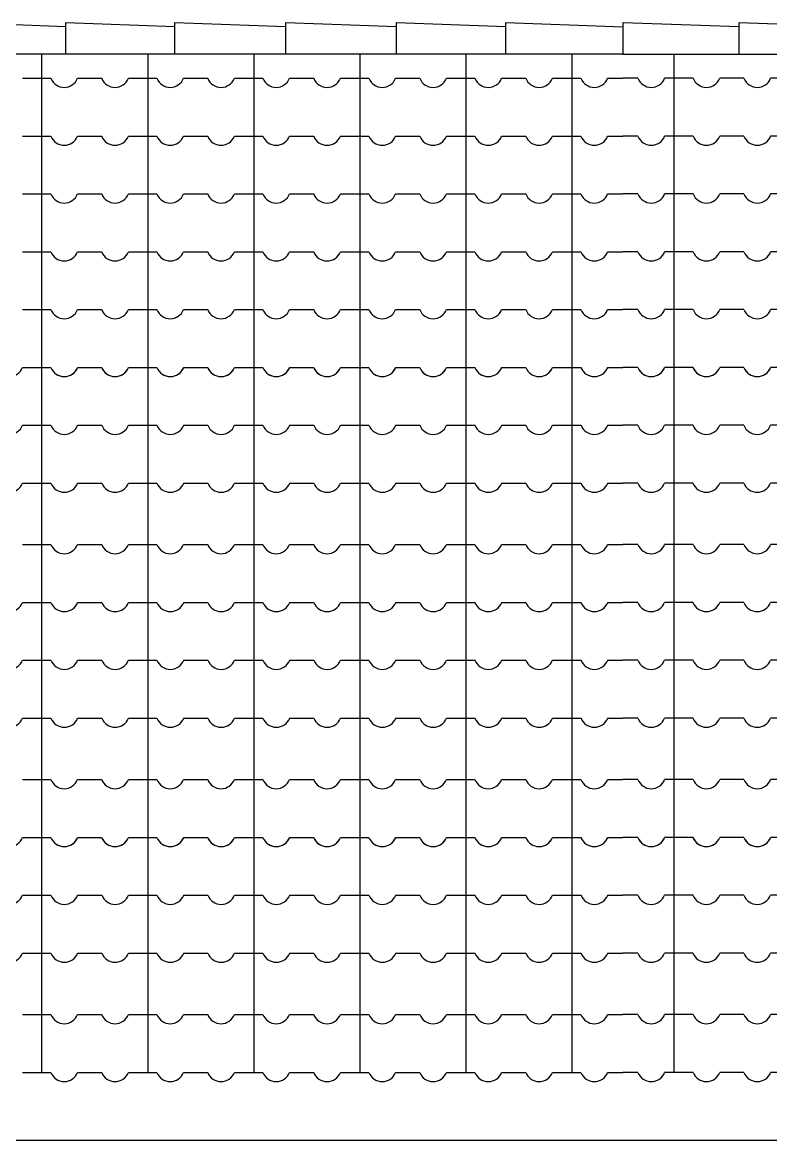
# Model space of a CAD drawing. Extents: x -29 to 75, y 16 to 65.
# Drawn here: x 36.646 to 38.199, y 19.156 to 21.477 of the extents above; entities that cross this region are included whole.
import ezdxf

# ---------------------------------------------------------------- set-up
doc = ezdxf.new("R2010")
doc.units = 0
doc.header["$MEASUREMENT"] = 0
for name, color, linetype in [('CORTE', 244, 'CONTINUOUS'), ('VISTAL', 30, 'CONTINUOUS'), ('VISTAP', 244, 'CONTINUOUS')]:
    doc.layers.add(name, color=color, linetype=linetype)

msp = doc.modelspace()

# ---------------------------------------------------------------- linework, layer by layer
at = {"layer": 'CORTE', "color": 1, "linetype": 'Continuous'}
for p, q in [((36.686, 21.4107), (36.686, 20.7608)), ((36.906, 21.4107), (36.906, 20.7608)), ((37.126, 21.4107), (37.126, 20.7608)), ((37.346, 21.4107), (37.346, 20.7608)), ((37.566, 21.4107), (37.566, 20.7608)), ((37.786, 21.4107), (37.786, 20.7608)), ((37.9979, 21.4107), (37.9979, 20.7608)), ((36.646, 21.3608), (36.6858, 21.3608)), ((36.6858, 21.3608), (36.7051, 21.3608)), ((36.7604, 21.3608), (36.8106, 21.3608)), ((36.866, 21.3608), (36.9058, 21.3608)), ((36.866, 21.3608), (36.9058, 21.3608)), ((36.9058, 21.3608), (36.9251, 21.3608)), ((36.9058, 21.3608), (36.9251, 21.3608)), ((36.9804, 21.3608), (37.0306, 21.3608)), ((37.086, 21.3608), (37.1258, 21.3608)), ((37.1258, 21.3608), (37.1451, 21.3608)), ((37.2004, 21.3608), (37.2506, 21.3608)), ((37.306, 21.3608), (37.3458, 21.3608)), ((37.3458, 21.3608), (37.3651, 21.3608)), ((37.4204, 21.3608), (37.4706, 21.3608)), ((37.526, 21.3608), (37.5658, 21.3608)), ((37.5658, 21.3608), (37.5851, 21.3608)), ((37.6404, 21.3608), (37.6906, 21.3608)), ((37.746, 21.3608), (37.7858, 21.3608)), ((37.7858, 21.3608), (37.8051, 21.3608)), ((37.8604, 21.3608), (37.8919, 21.3608)), ((37.9234, 21.3608), (37.8919, 21.3608)), ((37.9981, 21.3608), (37.9788, 21.3608)), ((38.0379, 21.3608), (37.9981, 21.3608)), ((38.1434, 21.3608), (38.0933, 21.3608)), ((38.2181, 21.3608), (38.1988, 21.3608)), ((36.646, 21.2408), (36.6858, 21.2408)), ((36.6858, 21.2408), (36.7051, 21.2408)), ((36.7604, 21.2408), (36.8106, 21.2408)), ((36.866, 21.2408), (36.9058, 21.2408)), ((36.866, 21.2408), (36.9058, 21.2408)), ((36.9058, 21.2408), (36.9251, 21.2408)), ((36.9058, 21.2408), (36.9251, 21.2408)), ((36.9804, 21.2408), (37.0306, 21.2408)), ((37.086, 21.2408), (37.1258, 21.2408)), ((37.1258, 21.2408), (37.1451, 21.2408)), ((37.2004, 21.2408), (37.2506, 21.2408)), ((37.306, 21.2408), (37.3458, 21.2408)), ((37.3458, 21.2408), (37.3651, 21.2408)), ((37.4204, 21.2408), (37.4706, 21.2408)), ((37.526, 21.2408), (37.5658, 21.2408)), ((37.5658, 21.2408), (37.5851, 21.2408)), ((37.6404, 21.2408), (37.6906, 21.2408)), ((37.746, 21.2408), (37.7858, 21.2408)), ((37.7858, 21.2408), (37.8051, 21.2408)), ((37.8604, 21.2408), (37.8919, 21.2408)), ((37.9234, 21.2408), (37.8919, 21.2408)), ((37.9981, 21.2408), (37.9788, 21.2408)), ((38.0379, 21.2408), (37.9981, 21.2408)), ((38.1434, 21.2408), (38.0933, 21.2408)), ((38.2181, 21.2408), (38.1988, 21.2408)), ((36.646, 21.1208), (36.6858, 21.1208)), ((36.6858, 21.1208), (36.7051, 21.1208)), ((36.7604, 21.1208), (36.8106, 21.1208)), ((36.866, 21.1208), (36.9058, 21.1208)), ((36.866, 21.1208), (36.9058, 21.1208)), ((36.9058, 21.1208), (36.9251, 21.1208)), ((36.9058, 21.1208), (36.9251, 21.1208)), ((36.9804, 21.1208), (37.0306, 21.1208)), ((37.086, 21.1208), (37.1258, 21.1208)), ((37.1258, 21.1208), (37.1451, 21.1208)), ((37.2004, 21.1208), (37.2506, 21.1208)), ((37.306, 21.1208), (37.3458, 21.1208)), ((37.3458, 21.1208), (37.3651, 21.1208)), ((37.4204, 21.1208), (37.4706, 21.1208)), ((37.526, 21.1208), (37.5658, 21.1208)), ((37.5658, 21.1208), (37.5851, 21.1208)), ((37.6404, 21.1208), (37.6906, 21.1208)), ((37.746, 21.1208), (37.7858, 21.1208)), ((37.7858, 21.1208), (37.8051, 21.1208)), ((37.8604, 21.1208), (37.8919, 21.1208)), ((37.9234, 21.1208), (37.8919, 21.1208)), ((37.9981, 21.1208), (37.9788, 21.1208)), ((38.0379, 21.1208), (37.9981, 21.1208)), ((38.1434, 21.1208), (38.0933, 21.1208)), ((38.2181, 21.1208), (38.1988, 21.1208)), ((36.646, 21.0008), (36.6858, 21.0008)), ((36.6858, 21.0008), (36.7051, 21.0008)), ((36.7604, 21.0008), (36.8106, 21.0008)), ((36.866, 21.0008), (36.9058, 21.0008)), ((36.866, 21.0008), (36.9058, 21.0008)), ((36.9058, 21.0008), (36.9251, 21.0008)), ((36.9058, 21.0008), (36.9251, 21.0008)), ((36.9804, 21.0008), (37.0306, 21.0008)), ((37.086, 21.0008), (37.1258, 21.0008)), ((37.1258, 21.0008), (37.1451, 21.0008)), ((37.2004, 21.0008), (37.2506, 21.0008)), ((37.306, 21.0008), (37.3458, 21.0008)), ((37.3458, 21.0008), (37.3651, 21.0008)), ((37.4204, 21.0008), (37.4706, 21.0008)), ((37.526, 21.0008), (37.5658, 21.0008)), ((37.5658, 21.0008), (37.5851, 21.0008)), ((37.6404, 21.0008), (37.6906, 21.0008)), ((37.746, 21.0008), (37.7858, 21.0008)), ((37.7858, 21.0008), (37.8051, 21.0008)), ((37.8604, 21.0008), (37.8919, 21.0008)), ((37.9234, 21.0008), (37.8919, 21.0008)), ((37.9981, 21.0008), (37.9788, 21.0008)), ((38.0379, 21.0008), (37.9981, 21.0008)), ((38.1434, 21.0008), (38.0933, 21.0008)), ((38.2181, 21.0008), (38.1988, 21.0008)), ((36.646, 20.8808), (36.6858, 20.8808)), ((36.6858, 20.8808), (36.7051, 20.8808)), ((36.7604, 20.8808), (36.8106, 20.8808)), ((36.866, 20.8808), (36.9058, 20.8808)), ((36.866, 20.8808), (36.9058, 20.8808)), ((36.9058, 20.8808), (36.9251, 20.8808)), ((36.9058, 20.8808), (36.9251, 20.8808)), ((36.9804, 20.8808), (37.0306, 20.8808)), ((37.086, 20.8808), (37.1258, 20.8808)), ((37.1258, 20.8808), (37.1451, 20.8808)), ((37.2004, 20.8808), (37.2506, 20.8808)), ((37.306, 20.8808), (37.3458, 20.8808)), ((37.3458, 20.8808), (37.3651, 20.8808)), ((37.4204, 20.8808), (37.4706, 20.8808)), ((37.526, 20.8808), (37.5658, 20.8808)), ((37.5658, 20.8808), (37.5851, 20.8808)), ((37.6404, 20.8808), (37.6906, 20.8808)), ((37.746, 20.8808), (37.7858, 20.8808)), ((37.7858, 20.8808), (37.8051, 20.8808)), ((37.8604, 20.8808), (37.8919, 20.8808)), ((37.9234, 20.8808), (37.8919, 20.8808)), ((37.9981, 20.8808), (37.9788, 20.8808)), ((38.0379, 20.8808), (37.9981, 20.8808)), ((38.1434, 20.8808), (38.0933, 20.8808)), ((38.2181, 20.8808), (38.1988, 20.8808)), ((36.646, 20.7608), (36.6858, 20.7608)), ((36.6462, 20.7608), (36.686, 20.7608)), ((36.6858, 20.7608), (36.7051, 20.7608)), ((36.686, 20.7608), (36.7053, 20.7608)), ((36.686, 20.7608), (36.686, 20.2732)), ((36.7604, 20.7608), (36.8106, 20.7608)), ((36.7606, 20.7608), (36.8108, 20.7608)), ((36.866, 20.7608), (36.9058, 20.7608)), ((36.866, 20.7608), (36.9058, 20.7608)), ((36.8662, 20.7608), (36.906, 20.7608)), ((36.8662, 20.7608), (36.906, 20.7608)), ((36.9058, 20.7608), (36.9251, 20.7608)), ((36.9058, 20.7608), (36.9251, 20.7608)), ((36.906, 20.7608), (36.9253, 20.7608)), ((36.906, 20.7608), (36.9253, 20.7608)), ((36.906, 20.7608), (36.906, 20.2732)), ((36.906, 20.7608), (36.906, 20.2732)), ((36.9804, 20.7608), (37.0306, 20.7608)), ((36.9806, 20.7608), (37.0308, 20.7608)), ((37.086, 20.7608), (37.1258, 20.7608)), ((37.0862, 20.7608), (37.126, 20.7608)), ((37.1258, 20.7608), (37.1451, 20.7608)), ((37.126, 20.7608), (37.1453, 20.7608)), ((37.126, 20.7608), (37.126, 20.2732)), ((37.2004, 20.7608), (37.2506, 20.7608)), ((37.2006, 20.7608), (37.2508, 20.7608)), ((37.306, 20.7608), (37.3458, 20.7608)), ((37.3062, 20.7608), (37.346, 20.7608)), ((37.3458, 20.7608), (37.3651, 20.7608)), ((37.346, 20.7608), (37.3653, 20.7608)), ((37.346, 20.7608), (37.346, 20.2732)), ((37.4204, 20.7608), (37.4706, 20.7608)), ((37.4206, 20.7608), (37.4708, 20.7608)), ((37.526, 20.7608), (37.5658, 20.7608)), ((37.5262, 20.7608), (37.566, 20.7608)), ((37.5658, 20.7608), (37.5851, 20.7608)), ((37.566, 20.7608), (37.5853, 20.7608)), ((37.566, 20.7608), (37.566, 20.2732)), ((37.6404, 20.7608), (37.6906, 20.7608)), ((37.6406, 20.7608), (37.6908, 20.7608)), ((37.746, 20.7608), (37.7858, 20.7608)), ((37.7462, 20.7608), (37.786, 20.7608)), ((37.7858, 20.7608), (37.8051, 20.7608)), ((37.786, 20.7608), (37.8053, 20.7608)), ((37.786, 20.7608), (37.786, 20.2732)), ((37.8604, 20.7608), (37.8919, 20.7608)), ((37.8606, 20.7608), (37.8919, 20.7608)), ((37.9234, 20.7608), (37.8919, 20.7608)), ((37.9232, 20.7608), (37.8919, 20.7608)), ((37.9979, 20.7608), (37.9786, 20.7608)), ((37.9981, 20.7608), (37.9788, 20.7608)), ((37.9979, 20.7608), (37.9979, 20.2732)), ((38.0377, 20.7608), (37.9979, 20.7608)), ((38.0379, 20.7608), (37.9981, 20.7608)), ((38.1432, 20.7608), (38.0931, 20.7608)), ((38.1434, 20.7608), (38.0933, 20.7608)), ((38.2179, 20.7608), (38.1986, 20.7608)), ((38.2181, 20.7608), (38.1988, 20.7608)), ((36.6462, 20.6408), (36.686, 20.6408)), ((36.686, 20.6408), (36.7053, 20.6408)), ((36.7606, 20.6408), (36.8108, 20.6408)), ((36.8662, 20.6408), (36.906, 20.6408)), ((36.8662, 20.6408), (36.906, 20.6408)), ((36.906, 20.6408), (36.9253, 20.6408)), ((36.906, 20.6408), (36.9253, 20.6408)), ((36.9806, 20.6408), (37.0308, 20.6408)), ((37.0862, 20.6408), (37.126, 20.6408)), ((37.126, 20.6408), (37.1453, 20.6408)), ((37.2006, 20.6408), (37.2508, 20.6408)), ((37.3062, 20.6408), (37.346, 20.6408)), ((37.346, 20.6408), (37.3653, 20.6408)), ((37.4206, 20.6408), (37.4708, 20.6408)), ((37.5262, 20.6408), (37.566, 20.6408)), ((37.566, 20.6408), (37.5853, 20.6408)), ((37.6406, 20.6408), (37.6908, 20.6408)), ((37.7462, 20.6408), (37.786, 20.6408)), ((37.786, 20.6408), (37.8053, 20.6408)), ((37.8606, 20.6408), (37.8919, 20.6408)), ((37.9232, 20.6408), (37.8919, 20.6408)), ((37.9979, 20.6408), (37.9786, 20.6408)), ((38.0377, 20.6408), (37.9979, 20.6408)), ((38.1432, 20.6408), (38.0931, 20.6408)), ((38.2179, 20.6408), (38.1986, 20.6408)), ((36.6462, 20.5208), (36.686, 20.5208)), ((36.686, 20.5208), (36.7053, 20.5208)), ((36.7606, 20.5208), (36.8108, 20.5208)), ((36.8662, 20.5208), (36.906, 20.5208)), ((36.8662, 20.5208), (36.906, 20.5208)), ((36.906, 20.5208), (36.9253, 20.5208)), ((36.906, 20.5208), (36.9253, 20.5208)), ((36.9806, 20.5208), (37.0308, 20.5208)), ((37.0862, 20.5208), (37.126, 20.5208)), ((37.126, 20.5208), (37.1453, 20.5208)), ((37.2006, 20.5208), (37.2508, 20.5208)), ((37.3062, 20.5208), (37.346, 20.5208)), ((37.346, 20.5208), (37.3653, 20.5208)), ((37.4206, 20.5208), (37.4708, 20.5208)), ((37.5262, 20.5208), (37.566, 20.5208)), ((37.566, 20.5208), (37.5853, 20.5208)), ((37.6406, 20.5208), (37.6908, 20.5208)), ((37.7462, 20.5208), (37.786, 20.5208)), ((37.786, 20.5208), (37.8053, 20.5208)), ((37.8606, 20.5208), (37.8919, 20.5208)), ((37.9232, 20.5208), (37.8919, 20.5208)), ((37.9979, 20.5208), (37.9786, 20.5208)), ((38.0377, 20.5208), (37.9979, 20.5208)), ((38.1432, 20.5208), (38.0931, 20.5208)), ((38.2179, 20.5208), (38.1986, 20.5208)), ((37.346, 20.5067), (37.346, 19.7855)), ((37.566, 20.505), (37.566, 19.7855)), ((36.686, 20.3986), (36.686, 19.7855)), ((37.126, 20.3986), (37.126, 19.7855)), ((36.646, 20.3932), (36.6858, 20.3932)), ((36.6858, 20.3932), (36.7051, 20.3932)), ((36.7604, 20.3932), (36.8106, 20.3932)), ((36.866, 20.3932), (36.9058, 20.3932)), ((36.866, 20.3932), (36.9058, 20.3932)), ((36.9058, 20.3932), (36.9251, 20.3932)), ((36.9058, 20.3932), (36.9251, 20.3932)), ((36.9804, 20.3932), (37.0306, 20.3932)), ((37.086, 20.3932), (37.1258, 20.3932)), ((37.1258, 20.3932), (37.1451, 20.3932)), ((37.2004, 20.3932), (37.2506, 20.3932)), ((37.306, 20.3932), (37.3458, 20.3932)), ((37.3458, 20.3932), (37.3651, 20.3932)), ((37.4204, 20.3932), (37.4706, 20.3932)), ((37.526, 20.3932), (37.5658, 20.3932)), ((37.5658, 20.3932), (37.5851, 20.3932)), ((37.6404, 20.3932), (37.6906, 20.3932)), ((37.746, 20.3932), (37.7858, 20.3932)), ((37.7858, 20.3932), (37.8051, 20.3932)), ((37.786, 20.395), (37.786, 19.7855)), ((37.8604, 20.3932), (37.8919, 20.3932)), ((37.9234, 20.3932), (37.8919, 20.3932)), ((37.9981, 20.3932), (37.9788, 20.3932)), ((37.9979, 20.395), (37.9979, 19.7855)), ((38.0379, 20.3932), (37.9981, 20.3932)), ((38.1434, 20.3932), (38.0933, 20.3932)), ((38.2181, 20.3932), (38.1988, 20.3932)), ((36.906, 20.2904), (36.906, 19.7855)), ((36.6462, 20.2732), (36.686, 20.2732)), ((36.6462, 20.2732), (36.686, 20.2732)), ((36.686, 20.2732), (36.7053, 20.2732)), ((36.686, 20.2732), (36.7053, 20.2732)), ((36.7606, 20.2732), (36.8108, 20.2732)), ((36.7606, 20.2732), (36.8108, 20.2732)), ((36.8662, 20.2732), (36.906, 20.2732)), ((36.8662, 20.2732), (36.906, 20.2732)), ((36.8662, 20.2732), (36.906, 20.2732)), ((36.8662, 20.2732), (36.906, 20.2732)), ((36.906, 20.2732), (36.9253, 20.2732)), ((36.906, 20.2732), (36.9253, 20.2732)), ((36.906, 20.2732), (36.9253, 20.2732)), ((36.906, 20.2732), (36.9253, 20.2732)), ((36.9806, 20.2732), (37.0308, 20.2732)), ((36.9806, 20.2732), (37.0308, 20.2732)), ((37.0862, 20.2732), (37.126, 20.2732)), ((37.0862, 20.2732), (37.126, 20.2732)), ((37.126, 20.2732), (37.1453, 20.2732)), ((37.126, 20.2732), (37.1453, 20.2732)), ((37.2006, 20.2732), (37.2508, 20.2732)), ((37.2006, 20.2732), (37.2508, 20.2732)), ((37.3062, 20.2732), (37.346, 20.2732)), ((37.3062, 20.2732), (37.346, 20.2732)), ((37.346, 20.2732), (37.3653, 20.2732)), ((37.346, 20.2732), (37.3653, 20.2732)), ((37.4206, 20.2732), (37.4708, 20.2732)), ((37.4206, 20.2732), (37.4708, 20.2732)), ((37.5262, 20.2732), (37.566, 20.2732)), ((37.5262, 20.2732), (37.566, 20.2732)), ((37.566, 20.2732), (37.5853, 20.2732)), ((37.566, 20.2732), (37.5853, 20.2732)), ((37.6406, 20.2732), (37.6908, 20.2732)), ((37.6406, 20.2732), (37.6908, 20.2732)), ((37.7462, 20.2732), (37.786, 20.2732)), ((37.7462, 20.2732), (37.786, 20.2732)), ((37.786, 20.2732), (37.8053, 20.2732)), ((37.786, 20.2732), (37.8053, 20.2732)), ((37.8606, 20.2732), (37.8919, 20.2732)), ((37.8606, 20.2732), (37.8919, 20.2732)), ((37.9232, 20.2732), (37.8919, 20.2732)), ((37.9232, 20.2732), (37.8919, 20.2732)), ((37.9979, 20.2732), (37.9786, 20.2732)), ((37.9979, 20.2732), (37.9786, 20.2732)), ((38.0377, 20.2732), (37.9979, 20.2732)), ((38.0377, 20.2732), (37.9979, 20.2732)), ((38.1432, 20.2732), (38.0931, 20.2732)), ((38.1432, 20.2732), (38.0931, 20.2732)), ((38.2179, 20.2732), (38.1986, 20.2732)), ((38.2179, 20.2732), (38.1986, 20.2732)), ((36.6462, 20.1532), (36.686, 20.1532)), ((36.686, 20.1532), (36.7053, 20.1532)), ((36.7606, 20.1532), (36.8108, 20.1532)), ((36.8662, 20.1532), (36.906, 20.1532)), ((36.8662, 20.1532), (36.906, 20.1532)), ((36.906, 20.1532), (36.9253, 20.1532)), ((36.906, 20.1532), (36.9253, 20.1532)), ((36.9806, 20.1532), (37.0308, 20.1532)), ((37.0862, 20.1532), (37.126, 20.1532)), ((37.126, 20.1532), (37.1453, 20.1532)), ((37.2006, 20.1532), (37.2508, 20.1532)), ((37.3062, 20.1532), (37.346, 20.1532)), ((37.346, 20.1532), (37.3653, 20.1532)), ((37.4206, 20.1532), (37.4708, 20.1532)), ((37.5262, 20.1532), (37.566, 20.1532)), ((37.566, 20.1532), (37.5853, 20.1532)), ((37.6406, 20.1532), (37.6908, 20.1532)), ((37.7462, 20.1532), (37.786, 20.1532)), ((37.786, 20.1532), (37.8053, 20.1532)), ((37.8606, 20.1532), (37.8919, 20.1532)), ((37.9232, 20.1532), (37.8919, 20.1532)), ((37.9979, 20.1532), (37.9786, 20.1532)), ((38.0377, 20.1532), (37.9979, 20.1532)), ((38.1432, 20.1532), (38.0931, 20.1532)), ((38.2179, 20.1532), (38.1986, 20.1532)), ((36.6462, 20.0332), (36.686, 20.0332)), ((36.686, 20.0332), (36.7053, 20.0332)), ((36.7606, 20.0332), (36.8108, 20.0332)), ((36.8662, 20.0332), (36.906, 20.0332)), ((36.8662, 20.0332), (36.906, 20.0332)), ((36.906, 20.0332), (36.9253, 20.0332)), ((36.906, 20.0332), (36.9253, 20.0332)), ((36.9806, 20.0332), (37.0308, 20.0332)), ((37.0862, 20.0332), (37.126, 20.0332)), ((37.126, 20.0332), (37.1453, 20.0332)), ((37.2006, 20.0332), (37.2508, 20.0332)), ((37.3062, 20.0332), (37.346, 20.0332)), ((37.346, 20.0332), (37.3653, 20.0332)), ((37.4206, 20.0332), (37.4708, 20.0332)), ((37.5262, 20.0332), (37.566, 20.0332)), ((37.566, 20.0332), (37.5853, 20.0332)), ((37.6406, 20.0332), (37.6908, 20.0332)), ((37.7462, 20.0332), (37.786, 20.0332)), ((37.786, 20.0332), (37.8053, 20.0332)), ((37.8606, 20.0332), (37.8919, 20.0332)), ((37.9232, 20.0332), (37.8919, 20.0332)), ((37.9979, 20.0332), (37.9786, 20.0332)), ((38.0377, 20.0332), (37.9979, 20.0332)), ((38.1432, 20.0332), (38.0931, 20.0332)), ((38.2179, 20.0332), (38.1986, 20.0332)), ((36.646, 19.9055), (36.6858, 19.9055)), ((36.6858, 19.9055), (36.7051, 19.9055)), ((36.7604, 19.9055), (36.8106, 19.9055)), ((36.866, 19.9055), (36.9058, 19.9055)), ((36.866, 19.9055), (36.9058, 19.9055)), ((36.9058, 19.9055), (36.9251, 19.9055)), ((36.9058, 19.9055), (36.9251, 19.9055)), ((36.9804, 19.9055), (37.0306, 19.9055)), ((37.086, 19.9055), (37.1258, 19.9055)), ((37.1258, 19.9055), (37.1451, 19.9055)), ((37.2004, 19.9055), (37.2506, 19.9055)), ((37.306, 19.9055), (37.3458, 19.9055)), ((37.3458, 19.9055), (37.3651, 19.9055)), ((37.4204, 19.9055), (37.4706, 19.9055)), ((37.526, 19.9055), (37.5658, 19.9055)), ((37.5658, 19.9055), (37.5851, 19.9055)), ((37.6404, 19.9055), (37.6906, 19.9055)), ((37.746, 19.9055), (37.7858, 19.9055)), ((37.7858, 19.9055), (37.8051, 19.9055)), ((37.8604, 19.9055), (37.8919, 19.9055)), ((37.9234, 19.9055), (37.8919, 19.9055)), ((37.9981, 19.9055), (37.9788, 19.9055)), ((38.0379, 19.9055), (37.9981, 19.9055)), ((38.1434, 19.9055), (38.0933, 19.9055)), ((38.2181, 19.9055), (38.1988, 19.9055)), ((36.646, 19.7855), (36.6858, 19.7855)), ((36.6462, 19.7855), (36.686, 19.7855)), ((36.6858, 19.7855), (36.7051, 19.7855)), ((36.686, 19.7855), (36.686, 19.2979)), ((36.686, 19.7855), (36.7053, 19.7855)), ((36.7604, 19.7855), (36.8106, 19.7855)), ((36.7606, 19.7855), (36.8108, 19.7855)), ((36.866, 19.7855), (36.9058, 19.7855)), ((36.866, 19.7855), (36.9058, 19.7855)), ((36.8662, 19.7855), (36.906, 19.7855)), ((36.8662, 19.7855), (36.906, 19.7855)), ((36.9058, 19.7855), (36.9251, 19.7855)), ((36.9058, 19.7855), (36.9251, 19.7855)), ((36.906, 19.7855), (36.906, 19.2979)), ((36.906, 19.7855), (36.906, 19.2979)), ((36.906, 19.7855), (36.9253, 19.7855)), ((36.906, 19.7855), (36.9253, 19.7855)), ((36.9804, 19.7855), (37.0306, 19.7855)), ((36.9806, 19.7855), (37.0308, 19.7855)), ((37.086, 19.7855), (37.1258, 19.7855)), ((37.0862, 19.7855), (37.126, 19.7855)), ((37.1258, 19.7855), (37.1451, 19.7855)), ((37.126, 19.7855), (37.126, 19.2979)), ((37.126, 19.7855), (37.1453, 19.7855)), ((37.2004, 19.7855), (37.2506, 19.7855)), ((37.2006, 19.7855), (37.2508, 19.7855)), ((37.306, 19.7855), (37.3458, 19.7855)), ((37.3062, 19.7855), (37.346, 19.7855)), ((37.3458, 19.7855), (37.3651, 19.7855)), ((37.346, 19.7855), (37.346, 19.2979)), ((37.346, 19.7855), (37.3653, 19.7855)), ((37.4204, 19.7855), (37.4706, 19.7855)), ((37.4206, 19.7855), (37.4708, 19.7855)), ((37.526, 19.7855), (37.5658, 19.7855)), ((37.5262, 19.7855), (37.566, 19.7855)), ((37.5658, 19.7855), (37.5851, 19.7855)), ((37.566, 19.7855), (37.566, 19.2979)), ((37.566, 19.7855), (37.5853, 19.7855)), ((37.6404, 19.7855), (37.6906, 19.7855)), ((37.6406, 19.7855), (37.6908, 19.7855)), ((37.746, 19.7855), (37.7858, 19.7855)), ((37.7462, 19.7855), (37.786, 19.7855)), ((37.7858, 19.7855), (37.8051, 19.7855)), ((37.786, 19.7855), (37.786, 19.2979)), ((37.786, 19.7855), (37.8053, 19.7855)), ((37.8604, 19.7855), (37.8919, 19.7855)), ((37.8606, 19.7855), (37.8919, 19.7855)), ((37.9232, 19.7855), (37.8919, 19.7855)), ((37.9234, 19.7855), (37.8919, 19.7855)), ((37.9979, 19.7855), (37.9786, 19.7855)), ((37.9981, 19.7855), (37.9788, 19.7855)), ((37.9979, 19.7855), (37.9979, 19.2979)), ((38.0377, 19.7855), (37.9979, 19.7855)), ((38.0379, 19.7855), (37.9981, 19.7855)), ((38.1432, 19.7855), (38.0931, 19.7855)), ((38.1434, 19.7855), (38.0933, 19.7855)), ((38.2179, 19.7855), (38.1986, 19.7855)), ((38.2181, 19.7855), (38.1988, 19.7855)), ((36.6462, 19.6655), (36.686, 19.6655)), ((36.686, 19.6655), (36.7053, 19.6655)), ((36.7606, 19.6655), (36.8108, 19.6655)), ((36.8662, 19.6655), (36.906, 19.6655)), ((36.8662, 19.6655), (36.906, 19.6655)), ((36.906, 19.6655), (36.9253, 19.6655)), ((36.906, 19.6655), (36.9253, 19.6655)), ((36.9806, 19.6655), (37.0308, 19.6655)), ((37.0862, 19.6655), (37.126, 19.6655)), ((37.126, 19.6655), (37.1453, 19.6655)), ((37.2006, 19.6655), (37.2508, 19.6655)), ((37.3062, 19.6655), (37.346, 19.6655)), ((37.346, 19.6655), (37.3653, 19.6655)), ((37.4206, 19.6655), (37.4708, 19.6655)), ((37.5262, 19.6655), (37.566, 19.6655)), ((37.566, 19.6655), (37.5853, 19.6655)), ((37.6406, 19.6655), (37.6908, 19.6655)), ((37.7462, 19.6655), (37.786, 19.6655)), ((37.786, 19.6655), (37.8053, 19.6655)), ((37.8606, 19.6655), (37.8919, 19.6655)), ((37.9232, 19.6655), (37.8919, 19.6655)), ((37.9979, 19.6655), (37.9786, 19.6655)), ((38.0377, 19.6655), (37.9979, 19.6655)), ((38.1432, 19.6655), (38.0931, 19.6655)), ((38.2179, 19.6655), (38.1986, 19.6655)), ((36.6462, 19.5455), (36.686, 19.5455)), ((36.686, 19.5455), (36.7053, 19.5455)), ((36.7606, 19.5455), (36.8108, 19.5455)), ((36.8662, 19.5455), (36.906, 19.5455)), ((36.8662, 19.5455), (36.906, 19.5455)), ((36.906, 19.5455), (36.9253, 19.5455)), ((36.906, 19.5455), (36.9253, 19.5455)), ((36.9806, 19.5455), (37.0308, 19.5455)), ((37.0862, 19.5455), (37.126, 19.5455)), ((37.126, 19.5455), (37.1453, 19.5455)), ((37.2006, 19.5455), (37.2508, 19.5455)), ((37.3062, 19.5455), (37.346, 19.5455)), ((37.346, 19.5455), (37.3653, 19.5455)), ((37.4206, 19.5455), (37.4708, 19.5455)), ((37.5262, 19.5455), (37.566, 19.5455)), ((37.566, 19.5455), (37.5853, 19.5455)), ((37.6406, 19.5455), (37.6908, 19.5455)), ((37.7462, 19.5455), (37.786, 19.5455)), ((37.786, 19.5455), (37.8053, 19.5455)), ((37.8606, 19.5455), (37.8919, 19.5455)), ((37.9232, 19.5455), (37.8919, 19.5455)), ((37.9979, 19.5455), (37.9786, 19.5455)), ((38.0377, 19.5455), (37.9979, 19.5455)), ((38.1432, 19.5455), (38.0931, 19.5455)), ((38.2179, 19.5455), (38.1986, 19.5455)), ((36.646, 19.4179), (36.6858, 19.4179)), ((36.6858, 19.4179), (36.7051, 19.4179)), ((36.7604, 19.4179), (36.8106, 19.4179)), ((36.866, 19.4179), (36.9058, 19.4179)), ((36.866, 19.4179), (36.9058, 19.4179)), ((36.9058, 19.4179), (36.9251, 19.4179)), ((36.9058, 19.4179), (36.9251, 19.4179)), ((36.9804, 19.4179), (37.0306, 19.4179)), ((37.086, 19.4179), (37.1258, 19.4179)), ((37.1258, 19.4179), (37.1451, 19.4179)), ((37.2004, 19.4179), (37.2506, 19.4179)), ((37.306, 19.4179), (37.3458, 19.4179)), ((37.3458, 19.4179), (37.3651, 19.4179)), ((37.4204, 19.4179), (37.4706, 19.4179)), ((37.526, 19.4179), (37.5658, 19.4179)), ((37.5658, 19.4179), (37.5851, 19.4179)), ((37.6404, 19.4179), (37.6906, 19.4179)), ((37.746, 19.4179), (37.7858, 19.4179)), ((37.7858, 19.4179), (37.8051, 19.4179)), ((37.8604, 19.4179), (37.8919, 19.4179)), ((37.9234, 19.4179), (37.8919, 19.4179)), ((37.9981, 19.4179), (37.9788, 19.4179)), ((38.0379, 19.4179), (37.9981, 19.4179)), ((38.1434, 19.4179), (38.0933, 19.4179)), ((38.2181, 19.4179), (38.1988, 19.4179)), ((36.646, 19.2979), (36.6858, 19.2979)), ((36.6858, 19.2979), (36.7051, 19.2979)), ((36.7604, 19.2979), (36.8106, 19.2979)), ((36.866, 19.2979), (36.9058, 19.2979)), ((36.866, 19.2979), (36.9058, 19.2979)), ((36.9058, 19.2979), (36.9251, 19.2979)), ((36.9058, 19.2979), (36.9251, 19.2979)), ((36.9804, 19.2979), (37.0306, 19.2979)), ((37.086, 19.2979), (37.1258, 19.2979)), ((37.1258, 19.2979), (37.1451, 19.2979)), ((37.2004, 19.2979), (37.2506, 19.2979)), ((37.306, 19.2979), (37.3458, 19.2979)), ((37.3458, 19.2979), (37.3651, 19.2979)), ((37.4204, 19.2979), (37.4706, 19.2979)), ((37.526, 19.2979), (37.5658, 19.2979)), ((37.5658, 19.2979), (37.5851, 19.2979)), ((37.6404, 19.2979), (37.6906, 19.2979)), ((37.746, 19.2979), (37.7858, 19.2979)), ((37.7858, 19.2979), (37.8051, 19.2979)), ((37.8604, 19.2979), (37.8919, 19.2979)), ((37.9234, 19.2979), (37.8919, 19.2979)), ((37.9981, 19.2979), (37.9788, 19.2979)), ((38.0379, 19.2979), (37.9981, 19.2979)), ((38.1434, 19.2979), (38.0933, 19.2979)), ((38.2181, 19.2979), (38.1988, 19.2979))]:
    msp.add_line(p, q, dxfattribs=at)
for centre in [(36.7328, 21.3714), (36.8383, 21.3714), (36.9528, 21.3714), (36.9528, 21.3714), (37.0583, 21.3714), (37.1728, 21.3714), (37.2783, 21.3714), (37.3928, 21.3714), (37.4983, 21.3714), (37.6128, 21.3714), (37.7183, 21.3714), (37.8328, 21.3714), (37.9511, 21.3714), (38.0656, 21.3714), (38.1711, 21.3714), (36.7328, 21.2514), (36.8383, 21.2514), (36.9528, 21.2514), (36.9528, 21.2514), (37.0583, 21.2514), (37.1728, 21.2514), (37.2783, 21.2514), (37.3928, 21.2514), (37.4983, 21.2514), (37.6128, 21.2514), (37.7183, 21.2514), (37.8328, 21.2514), (37.9511, 21.2514), (38.0656, 21.2514), (38.1711, 21.2514), (36.7328, 21.1314), (36.8383, 21.1314), (36.9528, 21.1314), (36.9528, 21.1314), (37.0583, 21.1314), (37.1728, 21.1314), (37.2783, 21.1314), (37.3928, 21.1314), (37.4983, 21.1314), (37.6128, 21.1314), (37.7183, 21.1314), (37.8328, 21.1314), (37.9511, 21.1314), (38.0656, 21.1314), (38.1711, 21.1314), (36.7328, 21.0114), (36.8383, 21.0114), (36.9528, 21.0114), (36.9528, 21.0114), (37.0583, 21.0114), (37.1728, 21.0114), (37.2783, 21.0114), (37.3928, 21.0114), (37.4983, 21.0114), (37.6128, 21.0114), (37.7183, 21.0114), (37.8328, 21.0114), (37.9511, 21.0114), (38.0656, 21.0114), (38.1711, 21.0114), (36.7328, 20.8914), (36.8383, 20.8914), (36.9528, 20.8914), (36.9528, 20.8914), (37.0583, 20.8914), (37.1728, 20.8914), (37.2783, 20.8914), (37.3928, 20.8914), (37.4983, 20.8914), (37.6128, 20.8914), (37.7183, 20.8914), (37.8328, 20.8914), (37.9511, 20.8914), (38.0656, 20.8914), (38.1711, 20.8914), (36.6185, 20.7714), (36.7328, 20.7714), (36.733, 20.7714), (36.8383, 20.7714), (36.8385, 20.7714), (36.9528, 20.7714), (36.9528, 20.7714), (36.953, 20.7714), (36.953, 20.7714), (37.0583, 20.7714), (37.0585, 20.7714), (37.1728, 20.7714), (37.173, 20.7714), (37.2783, 20.7714), (37.2785, 20.7714), (37.3928, 20.7714), (37.393, 20.7714), (37.4983, 20.7714), (37.4985, 20.7714), (37.6128, 20.7714), (37.613, 20.7714), (37.7183, 20.7714), (37.7185, 20.7714), (37.8328, 20.7714), (37.833, 20.7714), (37.9509, 20.7714), (37.9511, 20.7714), (38.0654, 20.7714), (38.0656, 20.7714), (38.1709, 20.7714), (38.1711, 20.7714), (36.6185, 20.6514), (36.733, 20.6514), (36.8385, 20.6514), (36.953, 20.6514), (36.953, 20.6514), (37.0585, 20.6514), (37.173, 20.6514), (37.2785, 20.6514), (37.393, 20.6514), (37.4985, 20.6514), (37.613, 20.6514), (37.7185, 20.6514), (37.833, 20.6514), (37.9509, 20.6514), (38.0654, 20.6514), (38.1709, 20.6514), (36.6185, 20.5314), (36.733, 20.5314), (36.8385, 20.5314), (36.953, 20.5314), (36.953, 20.5314), (37.0585, 20.5314), (37.173, 20.5314), (37.2785, 20.5314), (37.393, 20.5314), (37.4985, 20.5314), (37.613, 20.5314), (37.7185, 20.5314), (37.833, 20.5314), (37.9509, 20.5314), (38.0654, 20.5314), (38.1709, 20.5314), (36.7328, 20.4038), (36.8383, 20.4038), (36.9528, 20.4038), (36.9528, 20.4038), (37.0583, 20.4038), (37.1728, 20.4038), (37.2783, 20.4038), (37.3928, 20.4038), (37.4983, 20.4038), (37.6128, 20.4038), (37.7183, 20.4038), (37.8328, 20.4038), (37.9511, 20.4038), (38.0656, 20.4038), (38.1711, 20.4038), (36.6185, 20.2838), (36.6185, 20.2838), (36.733, 20.2838), (36.733, 20.2838), (36.8385, 20.2838), (36.8385, 20.2838), (36.953, 20.2838), (36.953, 20.2838), (36.953, 20.2838), (36.953, 20.2838), (37.0585, 20.2838), (37.0585, 20.2838), (37.173, 20.2838), (37.173, 20.2838), (37.2785, 20.2838), (37.2785, 20.2838), (37.393, 20.2838), (37.393, 20.2838), (37.4985, 20.2838), (37.4985, 20.2838), (37.613, 20.2838), (37.613, 20.2838), (37.7185, 20.2838), (37.7185, 20.2838), (37.833, 20.2838), (37.833, 20.2838), (37.9509, 20.2838), (37.9509, 20.2838), (38.0654, 20.2838), (38.0654, 20.2838), (38.1709, 20.2838), (38.1709, 20.2838), (36.6185, 20.1638), (36.733, 20.1638), (36.8385, 20.1638), (36.953, 20.1638), (36.953, 20.1638), (37.0585, 20.1638), (37.173, 20.1638), (37.2785, 20.1638), (37.393, 20.1638), (37.4985, 20.1638), (37.613, 20.1638), (37.7185, 20.1638), (37.833, 20.1638), (37.9509, 20.1638), (38.0654, 20.1638), (38.1709, 20.1638), (36.6185, 20.0438), (36.733, 20.0438), (36.8385, 20.0438), (36.953, 20.0438), (36.953, 20.0438), (37.0585, 20.0438), (37.173, 20.0438), (37.2785, 20.0438), (37.393, 20.0438), (37.4985, 20.0438), (37.613, 20.0438), (37.7185, 20.0438), (37.833, 20.0438), (37.9509, 20.0438), (38.0654, 20.0438), (38.1709, 20.0438), (36.7328, 19.9162), (36.8383, 19.9162), (36.9528, 19.9162), (36.9528, 19.9162), (37.0583, 19.9162), (37.1728, 19.9162), (37.2783, 19.9162), (37.3928, 19.9162), (37.4983, 19.9162), (37.6128, 19.9162), (37.7183, 19.9162), (37.8328, 19.9162), (37.9511, 19.9162), (38.0656, 19.9162), (38.1711, 19.9162), (36.6185, 19.7962), (36.7328, 19.7962), (36.733, 19.7962), (36.8383, 19.7962), (36.8385, 19.7962), (36.9528, 19.7962), (36.9528, 19.7962), (36.953, 19.7962), (36.953, 19.7962), (37.0583, 19.7962), (37.0585, 19.7962), (37.1728, 19.7962), (37.173, 19.7962), (37.2783, 19.7962), (37.2785, 19.7962), (37.3928, 19.7962), (37.393, 19.7962), (37.4983, 19.7962), (37.4985, 19.7962), (37.6128, 19.7962), (37.613, 19.7962), (37.7183, 19.7962), (37.7185, 19.7962), (37.8328, 19.7962), (37.833, 19.7962), (37.9509, 19.7962), (37.9511, 19.7962), (38.0654, 19.7962), (38.0656, 19.7962), (38.1709, 19.7962), (38.1711, 19.7962), (36.6185, 19.6762), (36.733, 19.6762), (36.8385, 19.6762), (36.953, 19.6762), (36.953, 19.6762), (37.0585, 19.6762), (37.173, 19.6762), (37.2785, 19.6762), (37.393, 19.6762), (37.4985, 19.6762), (37.613, 19.6762), (37.7185, 19.6762), (37.833, 19.6762), (37.9509, 19.6762), (38.0654, 19.6762), (38.1709, 19.6762), (36.6185, 19.5562), (36.733, 19.5562), (36.8385, 19.5562), (36.953, 19.5562), (36.953, 19.5562), (37.0585, 19.5562), (37.173, 19.5562), (37.2785, 19.5562), (37.393, 19.5562), (37.4985, 19.5562), (37.613, 19.5562), (37.7185, 19.5562), (37.833, 19.5562), (37.9509, 19.5562), (38.0654, 19.5562), (38.1709, 19.5562), (36.7328, 19.4286), (36.8383, 19.4286), (36.9528, 19.4286), (36.9528, 19.4286), (37.0583, 19.4286), (37.1728, 19.4286), (37.2783, 19.4286), (37.3928, 19.4286), (37.4983, 19.4286), (37.6128, 19.4286), (37.7183, 19.4286), (37.8328, 19.4286), (37.9511, 19.4286), (38.0656, 19.4286), (38.1711, 19.4286), (36.7328, 19.3086), (36.8383, 19.3086), (36.9528, 19.3086), (36.9528, 19.3086), (37.0583, 19.3086), (37.1728, 19.3086), (37.2783, 19.3086), (37.3928, 19.3086), (37.4983, 19.3086), (37.6128, 19.3086), (37.7183, 19.3086), (37.8328, 19.3086), (37.9511, 19.3086), (38.0656, 19.3086), (38.1711, 19.3086)]:
    msp.add_arc(centre, 0.0297, 201.0517, 338.9483, dxfattribs=at)
at = {"layer": 'VISTAL', "color": 1, "linetype": 'Continuous'}
msp.add_line((41.0887, 19.1563), (32.9852, 19.1563), dxfattribs=at)
at = {"layer": 'VISTAP', "color": 1, "linetype": 'Continuous'}
for p, q in [((36.5063, 21.4765), (36.7363, 21.4682)), ((36.7363, 21.4107), (36.7363, 21.4765)), ((36.7363, 21.4765), (36.9627, 21.4684)), ((36.9627, 21.4107), (36.9627, 21.4765)), ((36.9627, 21.4765), (37.1927, 21.4682)), ((37.1927, 21.4107), (37.1927, 21.4765)), ((37.1927, 21.4765), (37.4227, 21.4682)), ((37.4227, 21.4107), (37.4227, 21.4765)), ((37.4227, 21.4765), (37.6491, 21.4684)), ((37.6491, 21.4107), (37.6491, 21.4765)), ((37.6491, 21.4765), (37.8928, 21.4677)), ((37.8928, 21.4108), (37.8928, 21.4767)), ((37.8928, 21.4767), (38.1336, 21.468)), ((38.1336, 21.4108), (38.1336, 21.4767)), ((38.1336, 21.4767), (38.3759, 21.468)), ((37.4627, 21.4107), (31.6401, 21.4107)), ((37.6927, 21.4107), (37.4227, 21.4107)), ((37.8919, 21.4107), (37.6491, 21.4107)), ((37.8919, 21.4107), (38.1348, 21.4107)), ((38.0911, 21.4107), (38.3612, 21.4107))]:
    msp.add_line(p, q, dxfattribs=at)

doc.saveas('drawing.dxf')
